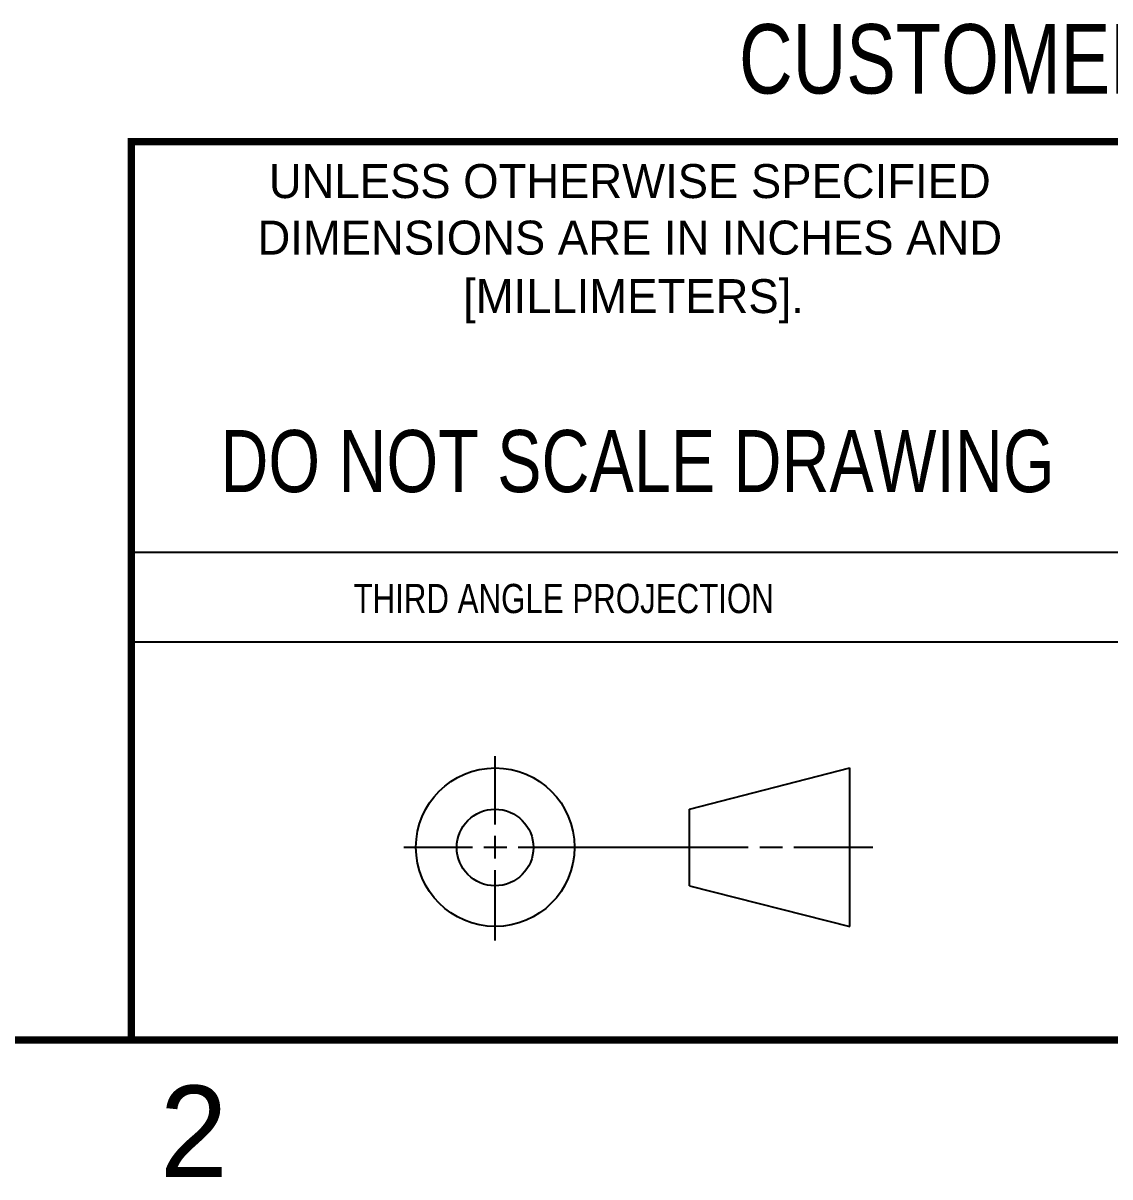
# Model space of a CAD drawing. Header units: inches. Extents: x 0 to 22, y 0 to 17.
# Drawn here: x 13.313 to 16.289, y 0.125 to 3.284 of the extents above; entities that cross this region are included whole.
import ezdxf

# ---------------------------------------------------------------- set-up
doc = ezdxf.new("R2010")
doc.units = ezdxf.units.IN
doc.header["$LTSCALE"] = 1.21
doc.header["$MEASUREMENT"] = 0
doc.layers.get('0').update_dxf_attribs({"linetype": 'CONTINUOUS'})
doc.styles.get("Standard").update_dxf_attribs({"font": 'txt', "width": 0.8})
doc.styles.add('TEXTSTYLE_2', font='txt')

msp = doc.modelspace()

# ---------------------------------------------------------------- linework, layer by layer
at = {"color": 2, "linetype": 'CONTINUOUS'}
for p, q in [((13.61, 1.835), (16.375, 1.835)), ((16.375, 1.5888), (13.61, 1.5888)), ((14.6059, 1.0901), (14.6059, 1.2769)), ((14.6059, 0.9964), (14.6059, 1.0589)), ((14.3557, 1.0276), (14.5434, 1.0276)), ((14.5747, 1.0276), (14.6372, 1.0276)), ((14.6684, 1.0276), (15.2987, 1.0276)), ((15.3299, 1.0276), (15.3924, 1.0276)), ((15.4237, 1.0276), (15.6394, 1.0276)), ((14.6059, 0.7723), (14.6059, 0.9651))]:
    msp.add_line(p, q, dxfattribs=at)
at = {"color": 7, "linetype": 'CONTINUOUS'}
for p, q in [((15.1374, 1.132), (15.5769, 1.2447)), ((15.5769, 0.8105), (15.5769, 1.2447)), ((15.1374, 0.9219), (15.1374, 1.132)), ((15.1374, 0.9219), (15.5769, 0.8105))]:
    msp.add_line(p, q, dxfattribs=at)
at = {"color": 7, "linetype": 'CONTINUOUS', "const_width": 0.02}
for points in [[(13.6, 2.9595), (21.5, 2.96)], [(13.61, 0.5), (13.61, 2.96)], [(0.5, 0.5), (21.5, 0.5)]]:
    msp.add_lwpolyline(points, dxfattribs=at)
at = {"color": 7, "linetype": 'CONTINUOUS'}
for centre, radius in [((14.6059, 1.0276), 0.2171), ((14.6054, 1.0269), 0.105)]:
    msp.add_circle(centre, radius, dxfattribs=at)

# ---------------------------------------------------------------- texts
at = {"color": 7, "linetype": 'CONTINUOUS', "attachment_point": 2, "line_spacing_factor": 0.9}
for s, insert, char_height, width in [('CUSTOMER DRAWING', (16.3742, 3.2811), 0.19, 2.432), ('DO NOT SCALE DRAWING', (14.9953, 2.1698), 0.17, 2.72)]:
    msp.add_mtext(s, dxfattribs=dict(at, insert=insert, char_height=char_height, width=width))
at = {"color": 2, "linetype": 'CONTINUOUS', "line_spacing_factor": 0.9, "style": 'TEXTSTYLE_2'}
for s, insert, char_height, width, attachment_point in [('UNLESS OTHERWISE SPECIFIED', (14.9742, 2.8979), 0.093, 2.418, 2), ('DIMENSIONS ARE IN INCHES AND', (14.9742, 2.7431), 0.093, 2.604, 2), ('[MILLIMETERS].', (14.9844, 2.5829), 0.093, 1.302, 2), ('2', (13.6875, 0.375), 0.25, 0.25, 1)]:
    msp.add_mtext(s, dxfattribs=dict(at, insert=insert, char_height=char_height, width=width, attachment_point=attachment_point))
at = {"color": 2, "linetype": 'CONTINUOUS', "insert": (14.2178, 1.7486), "char_height": 0.08, "width": 1.408, "attachment_point": 1, "line_spacing_factor": 0.9}
msp.add_mtext('THIRD ANGLE PROJECTION', dxfattribs=at)

doc.saveas('drawing.dxf')
